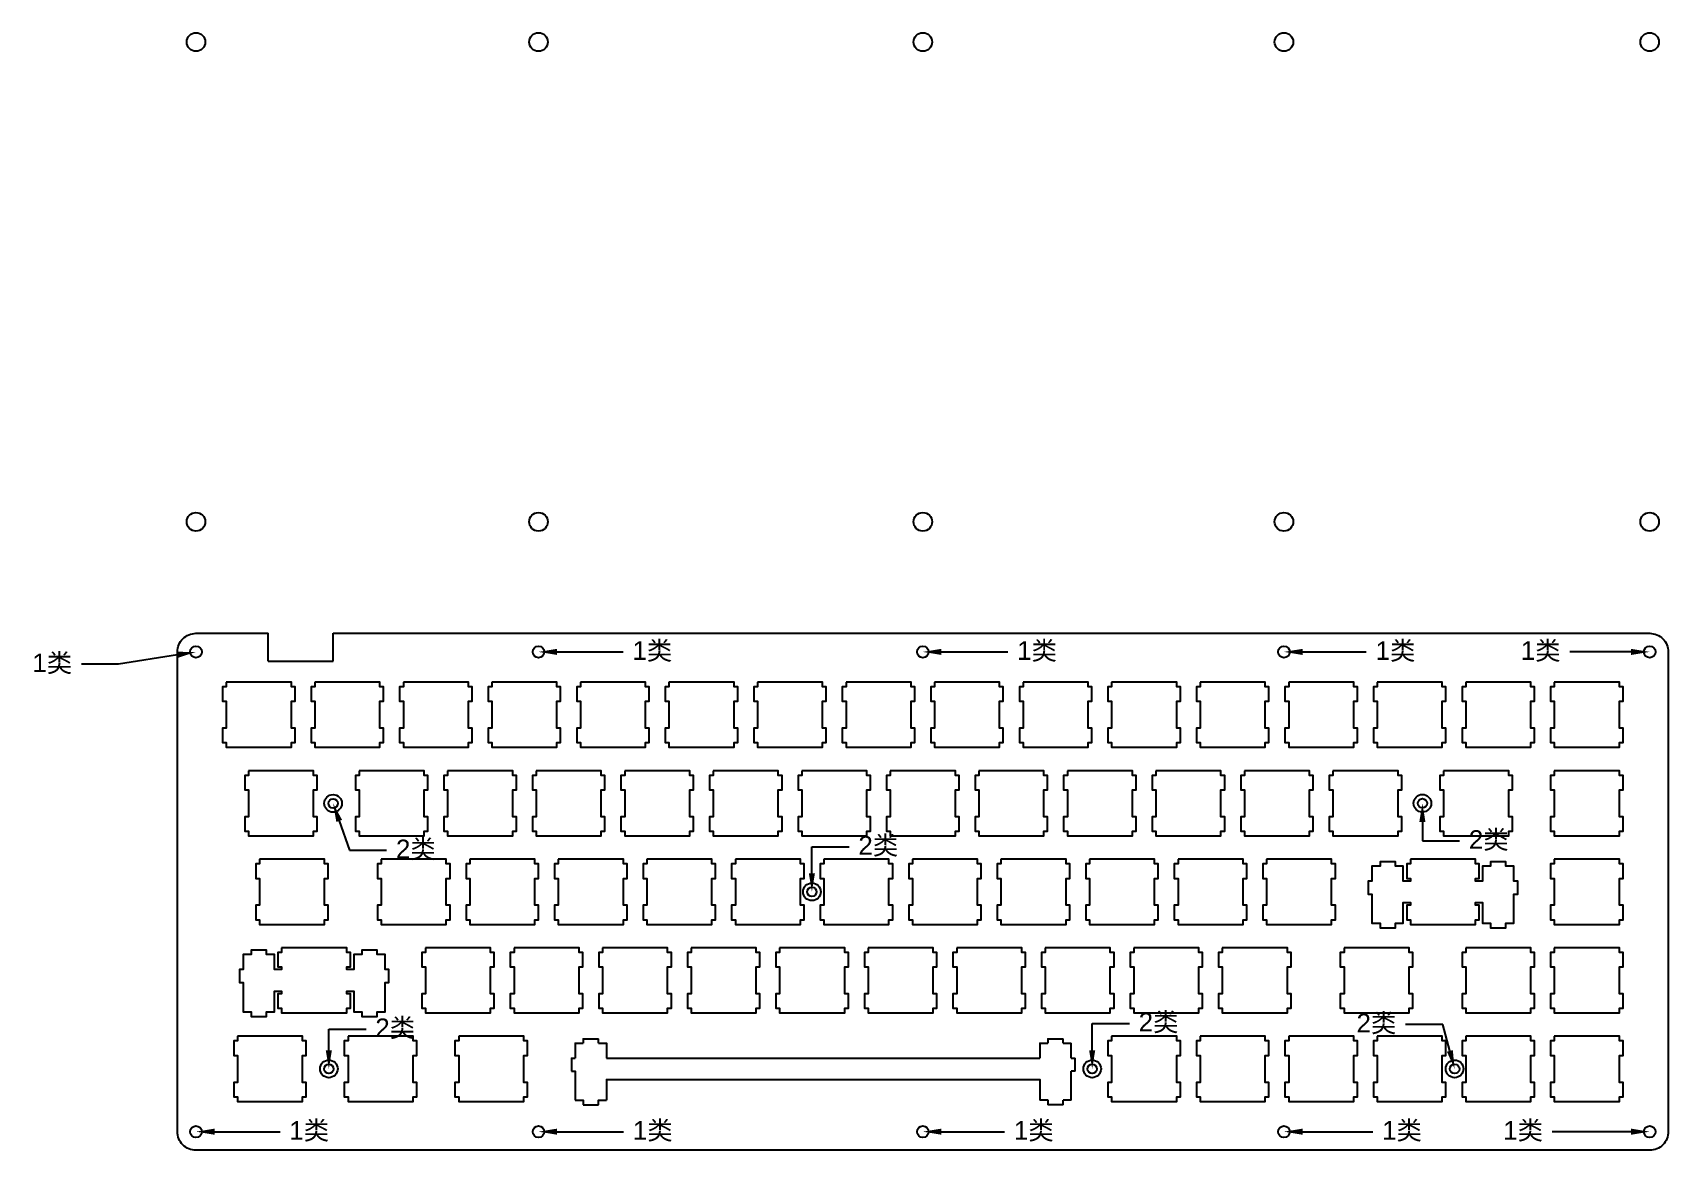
# Model space of a CAD drawing. Header units: millimetres. Extents: x -31 to 570, y -505 to -2.
# Drawn here: x -31.1 to 320.8, y -242.5 to -2 of the extents above; entities that cross this region are included whole.
import ezdxf
from ezdxf import colors
from ezdxf.entities.mleader import LeaderData, LeaderLine
from ezdxf.math import Vec2, Vec3

# ---------------------------------------------------------------- set-up
doc = ezdxf.new("R2010")
doc.units = ezdxf.units.MM
doc.styles.get("Standard").update_dxf_attribs({"font": 'arial.ttf'})

msp = doc.modelspace()

# ---------------------------------------------------------------- linework, layer by layer
at = {"color": 7, "true_color": 0xffffff}
for p, q in [((19.54, -137.25), (19.54, -131.25)), ((33.54, -137.25), (33.54, -131.25)), ((19.54, -137.25), (33.54, -137.25))]:
    msp.add_line(p, q, dxfattribs=at)
msp.add_lwpolyline([(33.54, -131.25), (316.8, -131.25, -0.414214), (320.8, -135.25), (320.8, -238.5, -0.414214), (316.8, -242.5), (4, -242.5, -0.414214), (0, -238.5), (0, -135.25, -0.414214), (4, -131.25), (19.54, -131.25)], format="xyb")
for points in [[(10.52, -141.78), (10.52, -142.78), (9.72, -142.78), (9.72, -145.88), (10.52, -145.88), (10.52, -151.68), (9.72, -151.68), (9.72, -154.78), (10.52, -154.78), (10.52, -155.78), (24.52, -155.78), (24.52, -154.78), (25.32, -154.78), (25.32, -151.68), (24.52, -151.68), (24.52, -145.88), (25.32, -145.88), (25.32, -142.78), (24.52, -142.78), (24.52, -141.78), (10.52, -141.78)], [(29.57, -141.78), (29.57, -142.78), (28.77, -142.78), (28.77, -145.88), (29.57, -145.88), (29.57, -151.68), (28.77, -151.68), (28.77, -154.78), (29.57, -154.78), (29.57, -155.78), (43.57, -155.78), (43.57, -154.78), (44.37, -154.78), (44.37, -151.68), (43.57, -151.68), (43.57, -145.88), (44.37, -145.88), (44.37, -142.78), (43.57, -142.78), (43.57, -141.78), (29.57, -141.78)], [(48.62, -141.78), (48.62, -142.78), (47.82, -142.78), (47.82, -145.88), (48.62, -145.88), (48.62, -151.68), (47.82, -151.68), (47.82, -154.78), (48.62, -154.78), (48.62, -155.78), (62.62, -155.78), (62.62, -154.78), (63.42, -154.78), (63.42, -151.68), (62.62, -151.68), (62.62, -145.88), (63.42, -145.88), (63.42, -142.78), (62.62, -142.78), (62.62, -141.78), (48.62, -141.78)], [(67.67, -141.78), (67.67, -142.78), (66.87, -142.78), (66.87, -145.88), (67.67, -145.88), (67.67, -151.68), (66.87, -151.68), (66.87, -154.78), (67.67, -154.78), (67.67, -155.78), (81.67, -155.78), (81.67, -154.78), (82.47, -154.78), (82.47, -151.68), (81.67, -151.68), (81.67, -145.88), (82.47, -145.88), (82.47, -142.78), (81.67, -142.78), (81.67, -141.78), (67.67, -141.78)], [(86.72, -141.78), (86.72, -142.78), (85.92, -142.78), (85.92, -145.88), (86.72, -145.88), (86.72, -151.68), (85.92, -151.68), (85.92, -154.78), (86.72, -154.78), (86.72, -155.78), (100.72, -155.78), (100.72, -154.78), (101.52, -154.78), (101.52, -151.68), (100.72, -151.68), (100.72, -145.88), (101.52, -145.88), (101.52, -142.78), (100.72, -142.78), (100.72, -141.78), (86.72, -141.78)], [(105.77, -141.78), (105.77, -142.78), (104.97, -142.78), (104.97, -145.88), (105.77, -145.88), (105.77, -151.68), (104.97, -151.68), (104.97, -154.78), (105.77, -154.78), (105.77, -155.78), (119.77, -155.78), (119.77, -154.78), (120.57, -154.78), (120.57, -151.68), (119.77, -151.68), (119.77, -145.88), (120.57, -145.88), (120.57, -142.78), (119.77, -142.78), (119.77, -141.78), (105.77, -141.78)], [(124.82, -141.78), (124.82, -142.78), (124.02, -142.78), (124.02, -145.88), (124.82, -145.88), (124.82, -151.68), (124.02, -151.68), (124.02, -154.78), (124.82, -154.78), (124.82, -155.78), (138.82, -155.78), (138.82, -154.78), (139.62, -154.78), (139.62, -151.68), (138.82, -151.68), (138.82, -145.88), (139.62, -145.88), (139.62, -142.78), (138.82, -142.78), (138.82, -141.78), (124.82, -141.78)], [(143.87, -141.78), (143.87, -142.78), (143.07, -142.78), (143.07, -145.88), (143.87, -145.88), (143.87, -151.68), (143.07, -151.68), (143.07, -154.78), (143.87, -154.78), (143.87, -155.78), (157.87, -155.78), (157.87, -154.78), (158.67, -154.78), (158.67, -151.68), (157.87, -151.68), (157.87, -145.88), (158.67, -145.88), (158.67, -142.78), (157.87, -142.78), (157.87, -141.78), (143.87, -141.78)], [(162.92, -141.78), (162.92, -142.78), (162.12, -142.78), (162.12, -145.88), (162.92, -145.88), (162.92, -151.68), (162.12, -151.68), (162.12, -154.78), (162.92, -154.78), (162.92, -155.78), (176.92, -155.78), (176.92, -154.78), (177.72, -154.78), (177.72, -151.68), (176.92, -151.68), (176.92, -145.88), (177.72, -145.88), (177.72, -142.78), (176.92, -142.78), (176.92, -141.78), (162.92, -141.78)], [(181.97, -141.78), (181.97, -142.78), (181.17, -142.78), (181.17, -145.88), (181.97, -145.88), (181.97, -151.68), (181.17, -151.68), (181.17, -154.78), (181.97, -154.78), (181.97, -155.78), (195.97, -155.78), (195.97, -154.78), (196.77, -154.78), (196.77, -151.68), (195.97, -151.68), (195.97, -145.88), (196.77, -145.88), (196.77, -142.78), (195.97, -142.78), (195.97, -141.78), (181.97, -141.78)], [(201.02, -141.78), (201.02, -142.78), (200.22, -142.78), (200.22, -145.88), (201.02, -145.88), (201.02, -151.68), (200.22, -151.68), (200.22, -154.78), (201.02, -154.78), (201.02, -155.78), (215.02, -155.78), (215.02, -154.78), (215.82, -154.78), (215.82, -151.68), (215.02, -151.68), (215.02, -145.88), (215.82, -145.88), (215.82, -142.78), (215.02, -142.78), (215.02, -141.78), (201.02, -141.78)], [(220.07, -141.78), (220.07, -142.78), (219.27, -142.78), (219.27, -145.88), (220.07, -145.88), (220.07, -151.68), (219.27, -151.68), (219.27, -154.78), (220.07, -154.78), (220.07, -155.78), (234.07, -155.78), (234.07, -154.78), (234.87, -154.78), (234.87, -151.68), (234.07, -151.68), (234.07, -145.88), (234.87, -145.88), (234.87, -142.78), (234.07, -142.78), (234.07, -141.78), (220.07, -141.78)], [(239.12, -141.78), (239.12, -142.78), (238.32, -142.78), (238.32, -145.88), (239.12, -145.88), (239.12, -151.68), (238.32, -151.68), (238.32, -154.78), (239.12, -154.78), (239.12, -155.78), (253.12, -155.78), (253.12, -154.78), (253.92, -154.78), (253.92, -151.68), (253.12, -151.68), (253.12, -145.88), (253.92, -145.88), (253.92, -142.78), (253.12, -142.78), (253.12, -141.78), (239.12, -141.78)], [(258.17, -141.78), (258.17, -142.78), (257.37, -142.78), (257.37, -145.88), (258.17, -145.88), (258.17, -151.68), (257.37, -151.68), (257.37, -154.78), (258.17, -154.78), (258.17, -155.78), (272.17, -155.78), (272.17, -154.78), (272.97, -154.78), (272.97, -151.68), (272.17, -151.68), (272.17, -145.88), (272.97, -145.88), (272.97, -142.78), (272.17, -142.78), (272.17, -141.78), (258.17, -141.78)], [(277.22, -141.78), (277.22, -142.78), (276.42, -142.78), (276.42, -145.88), (277.22, -145.88), (277.22, -151.68), (276.42, -151.68), (276.42, -154.78), (277.22, -154.78), (277.22, -155.78), (291.22, -155.78), (291.22, -154.78), (292.02, -154.78), (292.02, -151.68), (291.22, -151.68), (291.22, -145.88), (292.02, -145.88), (292.02, -142.78), (291.22, -142.78), (291.22, -141.78), (277.22, -141.78)], [(296.27, -141.78), (296.27, -142.78), (295.47, -142.78), (295.47, -145.88), (296.27, -145.88), (296.27, -151.68), (295.47, -151.68), (295.47, -154.78), (296.27, -154.78), (296.27, -155.78), (310.27, -155.78), (310.27, -154.78), (311.07, -154.78), (311.07, -151.68), (310.27, -151.68), (310.27, -145.88), (311.07, -145.88), (311.07, -142.78), (310.27, -142.78), (310.27, -141.78), (296.27, -141.78)], [(15.29, -160.83), (15.29, -161.83), (14.49, -161.83), (14.49, -164.93), (15.29, -164.93), (15.29, -170.73), (14.49, -170.73), (14.49, -173.83), (15.29, -173.83), (15.29, -174.83), (29.29, -174.83), (29.29, -173.83), (30.09, -173.83), (30.09, -170.73), (29.29, -170.73), (29.29, -164.93), (30.09, -164.93), (30.09, -161.83), (29.29, -161.83), (29.29, -160.83), (15.29, -160.83)], [(39.1, -160.83), (39.1, -161.83), (38.3, -161.83), (38.3, -164.93), (39.1, -164.93), (39.1, -170.73), (38.3, -170.73), (38.3, -173.83), (39.1, -173.83), (39.1, -174.83), (53.1, -174.83), (53.1, -173.83), (53.9, -173.83), (53.9, -170.73), (53.1, -170.73), (53.1, -164.93), (53.9, -164.93), (53.9, -161.83), (53.1, -161.83), (53.1, -160.83), (39.1, -160.83)], [(58.15, -160.83), (58.15, -161.83), (57.35, -161.83), (57.35, -164.93), (58.15, -164.93), (58.15, -170.73), (57.35, -170.73), (57.35, -173.83), (58.15, -173.83), (58.15, -174.83), (72.15, -174.83), (72.15, -173.83), (72.95, -173.83), (72.95, -170.73), (72.15, -170.73), (72.15, -164.93), (72.95, -164.93), (72.95, -161.83), (72.15, -161.83), (72.15, -160.83), (58.15, -160.83)], [(77.2, -160.83), (77.2, -161.83), (76.4, -161.83), (76.4, -164.93), (77.2, -164.93), (77.2, -170.73), (76.4, -170.73), (76.4, -173.83), (77.2, -173.83), (77.2, -174.83), (91.2, -174.83), (91.2, -173.83), (92, -173.83), (92, -170.73), (91.2, -170.73), (91.2, -164.93), (92, -164.93), (92, -161.83), (91.2, -161.83), (91.2, -160.83), (77.2, -160.83)], [(96.25, -160.83), (96.25, -161.83), (95.45, -161.83), (95.45, -164.93), (96.25, -164.93), (96.25, -170.73), (95.45, -170.73), (95.45, -173.83), (96.25, -173.83), (96.25, -174.83), (110.25, -174.83), (110.25, -173.83), (111.05, -173.83), (111.05, -170.73), (110.25, -170.73), (110.25, -164.93), (111.05, -164.93), (111.05, -161.83), (110.25, -161.83), (110.25, -160.83), (96.25, -160.83)], [(115.3, -160.83), (115.3, -161.83), (114.5, -161.83), (114.5, -164.93), (115.3, -164.93), (115.3, -170.73), (114.5, -170.73), (114.5, -173.83), (115.3, -173.83), (115.3, -174.83), (129.3, -174.83), (129.3, -173.83), (130.1, -173.83), (130.1, -170.73), (129.3, -170.73), (129.3, -164.93), (130.1, -164.93), (130.1, -161.83), (129.3, -161.83), (129.3, -160.83), (115.3, -160.83)], [(134.35, -160.83), (134.35, -161.83), (133.55, -161.83), (133.55, -164.93), (134.35, -164.93), (134.35, -170.73), (133.55, -170.73), (133.55, -173.83), (134.35, -173.83), (134.35, -174.83), (148.35, -174.83), (148.35, -173.83), (149.15, -173.83), (149.15, -170.73), (148.35, -170.73), (148.35, -164.93), (149.15, -164.93), (149.15, -161.83), (148.35, -161.83), (148.35, -160.83), (134.35, -160.83)], [(153.4, -160.83), (153.4, -161.83), (152.6, -161.83), (152.6, -164.93), (153.4, -164.93), (153.4, -170.73), (152.6, -170.73), (152.6, -173.83), (153.4, -173.83), (153.4, -174.83), (167.4, -174.83), (167.4, -173.83), (168.2, -173.83), (168.2, -170.73), (167.4, -170.73), (167.4, -164.93), (168.2, -164.93), (168.2, -161.83), (167.4, -161.83), (167.4, -160.83), (153.4, -160.83)], [(172.45, -160.83), (172.45, -161.83), (171.65, -161.83), (171.65, -164.93), (172.45, -164.93), (172.45, -170.73), (171.65, -170.73), (171.65, -173.83), (172.45, -173.83), (172.45, -174.83), (186.45, -174.83), (186.45, -173.83), (187.25, -173.83), (187.25, -170.73), (186.45, -170.73), (186.45, -164.93), (187.25, -164.93), (187.25, -161.83), (186.45, -161.83), (186.45, -160.83), (172.45, -160.83)], [(191.5, -160.83), (191.5, -161.83), (190.7, -161.83), (190.7, -164.93), (191.5, -164.93), (191.5, -170.73), (190.7, -170.73), (190.7, -173.83), (191.5, -173.83), (191.5, -174.83), (205.5, -174.83), (205.5, -173.83), (206.3, -173.83), (206.3, -170.73), (205.5, -170.73), (205.5, -164.93), (206.3, -164.93), (206.3, -161.83), (205.5, -161.83), (205.5, -160.83), (191.5, -160.83)], [(210.55, -160.83), (210.55, -161.83), (209.75, -161.83), (209.75, -164.93), (210.55, -164.93), (210.55, -170.73), (209.75, -170.73), (209.75, -173.83), (210.55, -173.83), (210.55, -174.83), (224.55, -174.83), (224.55, -173.83), (225.35, -173.83), (225.35, -170.73), (224.55, -170.73), (224.55, -164.93), (225.35, -164.93), (225.35, -161.83), (224.55, -161.83), (224.55, -160.83), (210.55, -160.83)], [(229.6, -160.83), (229.6, -161.83), (228.8, -161.83), (228.8, -164.93), (229.6, -164.93), (229.6, -170.73), (228.8, -170.73), (228.8, -173.83), (229.6, -173.83), (229.6, -174.83), (243.6, -174.83), (243.6, -173.83), (244.4, -173.83), (244.4, -170.73), (243.6, -170.73), (243.6, -164.93), (244.4, -164.93), (244.4, -161.83), (243.6, -161.83), (243.6, -160.83), (229.6, -160.83)], [(248.65, -160.83), (248.65, -161.83), (247.85, -161.83), (247.85, -164.93), (248.65, -164.93), (248.65, -170.73), (247.85, -170.73), (247.85, -173.83), (248.65, -173.83), (248.65, -174.83), (262.65, -174.83), (262.65, -173.83), (263.45, -173.83), (263.45, -170.73), (262.65, -170.73), (262.65, -164.93), (263.45, -164.93), (263.45, -161.83), (262.65, -161.83), (262.65, -160.83), (248.65, -160.83)], [(272.46, -160.83), (272.46, -161.83), (271.66, -161.83), (271.66, -164.93), (272.46, -164.93), (272.46, -170.73), (271.66, -170.73), (271.66, -173.83), (272.46, -173.83), (272.46, -174.83), (286.46, -174.83), (286.46, -173.83), (287.26, -173.83), (287.26, -170.73), (286.46, -170.73), (286.46, -164.93), (287.26, -164.93), (287.26, -161.83), (286.46, -161.83), (286.46, -160.83), (272.46, -160.83)], [(296.27, -160.83), (296.27, -161.83), (295.47, -161.83), (295.47, -164.93), (296.27, -164.93), (296.27, -170.73), (295.47, -170.73), (295.47, -173.83), (296.27, -173.83), (296.27, -174.83), (310.27, -174.83), (310.27, -173.83), (311.07, -173.83), (311.07, -170.73), (310.27, -170.73), (310.27, -164.93), (311.07, -164.93), (311.07, -161.83), (310.27, -161.83), (310.27, -160.83), (296.27, -160.83)], [(17.67, -179.88), (17.67, -180.88), (16.87, -180.88), (16.87, -183.98), (17.67, -183.98), (17.67, -189.78), (16.87, -189.78), (16.87, -192.88), (17.67, -192.88), (17.67, -193.88), (31.67, -193.88), (31.67, -192.88), (32.47, -192.88), (32.47, -189.78), (31.67, -189.78), (31.67, -183.98), (32.47, -183.98), (32.47, -180.88), (31.67, -180.88), (31.67, -179.88), (17.67, -179.88)], [(43.86, -179.88), (43.86, -180.88), (43.06, -180.88), (43.06, -183.98), (43.86, -183.98), (43.86, -189.78), (43.06, -189.78), (43.06, -192.88), (43.86, -192.88), (43.86, -193.88), (57.86, -193.88), (57.86, -192.88), (58.66, -192.88), (58.66, -189.78), (57.86, -189.78), (57.86, -183.98), (58.66, -183.98), (58.66, -180.88), (57.86, -180.88), (57.86, -179.88), (43.86, -179.88)], [(62.91, -179.88), (62.91, -180.88), (62.11, -180.88), (62.11, -183.98), (62.91, -183.98), (62.91, -189.78), (62.11, -189.78), (62.11, -192.88), (62.91, -192.88), (62.91, -193.88), (76.91, -193.88), (76.91, -192.88), (77.71, -192.88), (77.71, -189.78), (76.91, -189.78), (76.91, -183.98), (77.71, -183.98), (77.71, -180.88), (76.91, -180.88), (76.91, -179.88), (62.91, -179.88)], [(81.96, -179.88), (81.96, -180.88), (81.16, -180.88), (81.16, -183.98), (81.96, -183.98), (81.96, -189.78), (81.16, -189.78), (81.16, -192.88), (81.96, -192.88), (81.96, -193.88), (95.96, -193.88), (95.96, -192.88), (96.76, -192.88), (96.76, -189.78), (95.96, -189.78), (95.96, -183.98), (96.76, -183.98), (96.76, -180.88), (95.96, -180.88), (95.96, -179.88), (81.96, -179.88)], [(101.01, -179.88), (101.01, -180.88), (100.21, -180.88), (100.21, -183.98), (101.01, -183.98), (101.01, -189.78), (100.21, -189.78), (100.21, -192.88), (101.01, -192.88), (101.01, -193.88), (115.01, -193.88), (115.01, -192.88), (115.81, -192.88), (115.81, -189.78), (115.01, -189.78), (115.01, -183.98), (115.81, -183.98), (115.81, -180.88), (115.01, -180.88), (115.01, -179.88), (101.01, -179.88)], [(120.06, -179.88), (120.06, -180.88), (119.26, -180.88), (119.26, -183.98), (120.06, -183.98), (120.06, -189.78), (119.26, -189.78), (119.26, -192.88), (120.06, -192.88), (120.06, -193.88), (134.06, -193.88), (134.06, -192.88), (134.86, -192.88), (134.86, -189.78), (134.06, -189.78), (134.06, -183.98), (134.86, -183.98), (134.86, -180.88), (134.06, -180.88), (134.06, -179.88), (120.06, -179.88)], [(139.11, -179.88), (139.11, -180.88), (138.31, -180.88), (138.31, -183.98), (139.11, -183.98), (139.11, -189.78), (138.31, -189.78), (138.31, -192.88), (139.11, -192.88), (139.11, -193.88), (153.11, -193.88), (153.11, -192.88), (153.91, -192.88), (153.91, -189.78), (153.11, -189.78), (153.11, -183.98), (153.91, -183.98), (153.91, -180.88), (153.11, -180.88), (153.11, -179.88), (139.11, -179.88)], [(158.16, -179.88), (158.16, -180.88), (157.36, -180.88), (157.36, -183.98), (158.16, -183.98), (158.16, -189.78), (157.36, -189.78), (157.36, -192.88), (158.16, -192.88), (158.16, -193.88), (172.16, -193.88), (172.16, -192.88), (172.96, -192.88), (172.96, -189.78), (172.16, -189.78), (172.16, -183.98), (172.96, -183.98), (172.96, -180.88), (172.16, -180.88), (172.16, -179.88), (158.16, -179.88)], [(177.21, -179.88), (177.21, -180.88), (176.41, -180.88), (176.41, -183.98), (177.21, -183.98), (177.21, -189.78), (176.41, -189.78), (176.41, -192.88), (177.21, -192.88), (177.21, -193.88), (191.21, -193.88), (191.21, -192.88), (192.01, -192.88), (192.01, -189.78), (191.21, -189.78), (191.21, -183.98), (192.01, -183.98), (192.01, -180.88), (191.21, -180.88), (191.21, -179.88), (177.21, -179.88)], [(196.26, -179.88), (196.26, -180.88), (195.46, -180.88), (195.46, -183.98), (196.26, -183.98), (196.26, -189.78), (195.46, -189.78), (195.46, -192.88), (196.26, -192.88), (196.26, -193.88), (210.26, -193.88), (210.26, -192.88), (211.06, -192.88), (211.06, -189.78), (210.26, -189.78), (210.26, -183.98), (211.06, -183.98), (211.06, -180.88), (210.26, -180.88), (210.26, -179.88), (196.26, -179.88)], [(215.31, -179.88), (215.31, -180.88), (214.51, -180.88), (214.51, -183.98), (215.31, -183.98), (215.31, -189.78), (214.51, -189.78), (214.51, -192.88), (215.31, -192.88), (215.31, -193.88), (229.31, -193.88), (229.31, -192.88), (230.11, -192.88), (230.11, -189.78), (229.31, -189.78), (229.31, -183.98), (230.11, -183.98), (230.11, -180.88), (229.31, -180.88), (229.31, -179.88), (215.31, -179.88)], [(234.36, -179.88), (234.36, -180.88), (233.56, -180.88), (233.56, -183.98), (234.36, -183.98), (234.36, -189.78), (233.56, -189.78), (233.56, -192.88), (234.36, -192.88), (234.36, -193.88), (248.36, -193.88), (248.36, -192.88), (249.16, -192.88), (249.16, -189.78), (248.36, -189.78), (248.36, -183.98), (249.16, -183.98), (249.16, -180.88), (248.36, -180.88), (248.36, -179.88), (234.36, -179.88)], [(265.32, -179.88), (265.32, -180.88), (264.52, -180.88), (264.52, -183.98), (265.32, -183.98), (265.32, -184.58), (263.79, -184.58), (263.79, -181.35), (262.07, -181.35), (262.07, -180.43), (258.77, -180.43), (258.77, -181.35), (257.04, -181.35), (257.04, -184.58), (256.22, -184.58), (256.22, -187.38), (257.04, -187.38), (257.04, -193.65), (258.77, -193.65), (258.77, -194.63), (262.07, -194.63), (262.07, -193.65), (263.79, -193.65), (263.79, -189.18), (265.32, -189.18), (265.32, -189.78), (264.52, -189.78), (264.52, -192.88), (265.32, -192.88), (265.32, -193.88), (279.32, -193.88), (279.32, -192.88), (280.12, -192.88), (280.12, -189.78), (279.32, -189.78), (279.32, -189.18), (280.84, -189.18), (280.84, -193.65), (282.57, -193.65), (282.57, -194.63), (285.87, -194.63), (285.87, -193.65), (287.59, -193.65), (287.59, -187.38), (288.42, -187.38), (288.42, -184.58), (287.59, -184.58), (287.59, -181.35), (285.87, -181.35), (285.87, -180.43), (282.57, -180.43), (282.57, -181.35), (280.84, -181.35), (280.84, -184.58), (279.32, -184.58), (279.32, -183.98), (280.12, -183.98), (280.12, -180.88), (279.32, -180.88), (279.32, -179.88), (265.32, -179.88)], [(296.27, -179.88), (296.27, -180.88), (295.47, -180.88), (295.47, -183.98), (296.27, -183.98), (296.27, -189.78), (295.47, -189.78), (295.47, -192.88), (296.27, -192.88), (296.27, -193.88), (310.27, -193.88), (310.27, -192.88), (311.07, -192.88), (311.07, -189.78), (310.27, -189.78), (310.27, -183.98), (311.07, -183.98), (311.07, -180.88), (310.27, -180.88), (310.27, -179.88), (296.27, -179.88)], [(22.43, -198.93), (22.43, -199.93), (21.63, -199.93), (21.63, -203.02), (22.43, -203.02), (22.43, -203.63), (20.91, -203.63), (20.91, -200.4), (19.18, -200.4), (19.18, -199.47), (15.88, -199.47), (15.88, -200.4), (14.16, -200.4), (14.16, -203.63), (13.33, -203.63), (13.33, -206.43), (14.16, -206.43), (14.16, -212.7), (15.88, -212.7), (15.88, -213.68), (19.18, -213.68), (19.18, -212.7), (20.91, -212.7), (20.91, -208.23), (22.43, -208.23), (22.43, -208.83), (21.63, -208.83), (21.63, -211.93), (22.43, -211.93), (22.43, -212.93), (36.43, -212.93), (36.43, -211.93), (37.23, -211.93), (37.23, -208.83), (36.43, -208.83), (36.43, -208.23), (37.96, -208.23), (37.96, -212.7), (39.68, -212.7), (39.68, -213.68), (42.98, -213.68), (42.98, -212.7), (44.71, -212.7), (44.71, -206.43), (45.53, -206.43), (45.53, -203.63), (44.71, -203.63), (44.71, -200.4), (42.98, -200.4), (42.98, -199.47), (39.68, -199.47), (39.68, -200.4), (37.96, -200.4), (37.96, -203.63), (36.43, -203.63), (36.43, -203.02), (37.23, -203.02), (37.23, -199.93), (36.43, -199.93), (36.43, -198.93), (22.43, -198.93)], [(53.39, -198.93), (53.39, -199.93), (52.59, -199.93), (52.59, -203.02), (53.39, -203.02), (53.39, -208.83), (52.59, -208.83), (52.59, -211.93), (53.39, -211.93), (53.39, -212.93), (67.39, -212.93), (67.39, -211.93), (68.19, -211.93), (68.19, -208.83), (67.39, -208.83), (67.39, -203.02), (68.19, -203.02), (68.19, -199.93), (67.39, -199.93), (67.39, -198.93), (53.39, -198.93)], [(72.44, -198.93), (72.44, -199.93), (71.64, -199.93), (71.64, -203.02), (72.44, -203.02), (72.44, -208.83), (71.64, -208.83), (71.64, -211.93), (72.44, -211.93), (72.44, -212.93), (86.44, -212.93), (86.44, -211.93), (87.24, -211.93), (87.24, -208.83), (86.44, -208.83), (86.44, -203.02), (87.24, -203.02), (87.24, -199.93), (86.44, -199.93), (86.44, -198.93), (72.44, -198.93)], [(91.49, -198.93), (91.49, -199.93), (90.69, -199.93), (90.69, -203.02), (91.49, -203.02), (91.49, -208.83), (90.69, -208.83), (90.69, -211.93), (91.49, -211.93), (91.49, -212.93), (105.49, -212.93), (105.49, -211.93), (106.29, -211.93), (106.29, -208.83), (105.49, -208.83), (105.49, -203.02), (106.29, -203.02), (106.29, -199.93), (105.49, -199.93), (105.49, -198.93), (91.49, -198.93)], [(110.54, -198.93), (110.54, -199.93), (109.74, -199.93), (109.74, -203.02), (110.54, -203.02), (110.54, -208.83), (109.74, -208.83), (109.74, -211.93), (110.54, -211.93), (110.54, -212.93), (124.54, -212.93), (124.54, -211.93), (125.34, -211.93), (125.34, -208.83), (124.54, -208.83), (124.54, -203.02), (125.34, -203.02), (125.34, -199.93), (124.54, -199.93), (124.54, -198.93), (110.54, -198.93)], [(129.59, -198.93), (129.59, -199.93), (128.79, -199.93), (128.79, -203.02), (129.59, -203.02), (129.59, -208.83), (128.79, -208.83), (128.79, -211.93), (129.59, -211.93), (129.59, -212.93), (143.59, -212.93), (143.59, -211.93), (144.39, -211.93), (144.39, -208.83), (143.59, -208.83), (143.59, -203.02), (144.39, -203.02), (144.39, -199.93), (143.59, -199.93), (143.59, -198.93), (129.59, -198.93)], [(148.64, -198.93), (148.64, -199.93), (147.84, -199.93), (147.84, -203.02), (148.64, -203.02), (148.64, -208.83), (147.84, -208.83), (147.84, -211.93), (148.64, -211.93), (148.64, -212.93), (162.64, -212.93), (162.64, -211.93), (163.44, -211.93), (163.44, -208.83), (162.64, -208.83), (162.64, -203.02), (163.44, -203.02), (163.44, -199.93), (162.64, -199.93), (162.64, -198.93), (148.64, -198.93)], [(167.69, -198.93), (167.69, -199.93), (166.89, -199.93), (166.89, -203.02), (167.69, -203.02), (167.69, -208.83), (166.89, -208.83), (166.89, -211.93), (167.69, -211.93), (167.69, -212.93), (181.69, -212.93), (181.69, -211.93), (182.49, -211.93), (182.49, -208.83), (181.69, -208.83), (181.69, -203.02), (182.49, -203.02), (182.49, -199.93), (181.69, -199.93), (181.69, -198.93), (167.69, -198.93)], [(186.74, -198.93), (186.74, -199.93), (185.94, -199.93), (185.94, -203.02), (186.74, -203.02), (186.74, -208.83), (185.94, -208.83), (185.94, -211.93), (186.74, -211.93), (186.74, -212.93), (200.74, -212.93), (200.74, -211.93), (201.54, -211.93), (201.54, -208.83), (200.74, -208.83), (200.74, -203.02), (201.54, -203.02), (201.54, -199.93), (200.74, -199.93), (200.74, -198.93), (186.74, -198.93)], [(205.79, -198.93), (205.79, -199.93), (204.99, -199.93), (204.99, -203.02), (205.79, -203.02), (205.79, -208.83), (204.99, -208.83), (204.99, -211.93), (205.79, -211.93), (205.79, -212.93), (219.79, -212.93), (219.79, -211.93), (220.59, -211.93), (220.59, -208.83), (219.79, -208.83), (219.79, -203.02), (220.59, -203.02), (220.59, -199.93), (219.79, -199.93), (219.79, -198.93), (205.79, -198.93)], [(224.84, -198.93), (224.84, -199.93), (224.04, -199.93), (224.04, -203.02), (224.84, -203.02), (224.84, -208.83), (224.04, -208.83), (224.04, -211.93), (224.84, -211.93), (224.84, -212.93), (238.84, -212.93), (238.84, -211.93), (239.64, -211.93), (239.64, -208.83), (238.84, -208.83), (238.84, -203.02), (239.64, -203.02), (239.64, -199.93), (238.84, -199.93), (238.84, -198.93), (224.84, -198.93)], [(251.03, -198.93), (251.03, -199.93), (250.23, -199.93), (250.23, -203.02), (251.03, -203.02), (251.03, -208.83), (250.23, -208.83), (250.23, -211.93), (251.03, -211.93), (251.03, -212.93), (265.03, -212.93), (265.03, -211.93), (265.83, -211.93), (265.83, -208.83), (265.03, -208.83), (265.03, -203.02), (265.83, -203.02), (265.83, -199.93), (265.03, -199.93), (265.03, -198.93), (251.03, -198.93)], [(277.22, -198.93), (277.22, -199.93), (276.42, -199.93), (276.42, -203.02), (277.22, -203.02), (277.22, -208.83), (276.42, -208.83), (276.42, -211.93), (277.22, -211.93), (277.22, -212.93), (291.22, -212.93), (291.22, -211.93), (292.02, -211.93), (292.02, -208.83), (291.22, -208.83), (291.22, -203.02), (292.02, -203.02), (292.02, -199.93), (291.22, -199.93), (291.22, -198.93), (277.22, -198.93)], [(296.27, -198.93), (296.27, -199.93), (295.47, -199.93), (295.47, -203.02), (296.27, -203.02), (296.27, -208.83), (295.47, -208.83), (295.47, -211.93), (296.27, -211.93), (296.27, -212.93), (310.27, -212.93), (310.27, -211.93), (311.07, -211.93), (311.07, -208.83), (310.27, -208.83), (310.27, -203.02), (311.07, -203.02), (311.07, -199.93), (310.27, -199.93), (310.27, -198.93), (296.27, -198.93)], [(12.91, -217.98), (12.91, -218.98), (12.11, -218.98), (12.11, -222.07), (12.91, -222.07), (12.91, -227.88), (12.11, -227.88), (12.11, -230.98), (12.91, -230.98), (12.91, -231.98), (26.91, -231.98), (26.91, -230.98), (27.71, -230.98), (27.71, -227.88), (26.91, -227.88), (26.91, -222.07), (27.71, -222.07), (27.71, -218.98), (26.91, -218.98), (26.91, -217.98), (12.91, -217.98)], [(36.72, -217.98), (36.72, -218.98), (35.92, -218.98), (35.92, -222.07), (36.72, -222.07), (36.72, -227.88), (35.92, -227.88), (35.92, -230.98), (36.72, -230.98), (36.72, -231.98), (50.72, -231.98), (50.72, -230.98), (51.52, -230.98), (51.52, -227.88), (50.72, -227.88), (50.72, -222.07), (51.52, -222.07), (51.52, -218.98), (50.72, -218.98), (50.72, -217.98), (36.72, -217.98)], [(60.53, -217.98), (60.53, -218.98), (59.73, -218.98), (59.73, -222.07), (60.53, -222.07), (60.53, -227.88), (59.73, -227.88), (59.73, -230.98), (60.53, -230.98), (60.53, -231.98), (74.53, -231.98), (74.53, -230.98), (75.33, -230.98), (75.33, -227.88), (74.53, -227.88), (74.53, -222.07), (75.33, -222.07), (75.33, -218.98), (74.53, -218.98), (74.53, -217.98), (60.53, -217.98)], [(201.02, -217.98), (201.02, -218.98), (200.22, -218.98), (200.22, -222.07), (201.02, -222.07), (201.02, -227.88), (200.22, -227.88), (200.22, -230.98), (201.02, -230.98), (201.02, -231.98), (215.02, -231.98), (215.02, -230.98), (215.82, -230.98), (215.82, -227.88), (215.02, -227.88), (215.02, -222.07), (215.82, -222.07), (215.82, -218.98), (215.02, -218.98), (215.02, -217.98), (201.02, -217.98)], [(220.07, -217.98), (220.07, -218.98), (219.27, -218.98), (219.27, -222.07), (220.07, -222.07), (220.07, -227.88), (219.27, -227.88), (219.27, -230.98), (220.07, -230.98), (220.07, -231.98), (234.07, -231.98), (234.07, -230.98), (234.87, -230.98), (234.87, -227.88), (234.07, -227.88), (234.07, -222.07), (234.87, -222.07), (234.87, -218.98), (234.07, -218.98), (234.07, -217.98), (220.07, -217.98)], [(239.12, -217.98), (239.12, -218.98), (238.32, -218.98), (238.32, -222.07), (239.12, -222.07), (239.12, -227.88), (238.32, -227.88), (238.32, -230.98), (239.12, -230.98), (239.12, -231.98), (253.12, -231.98), (253.12, -230.98), (253.92, -230.98), (253.92, -227.88), (253.12, -227.88), (253.12, -222.07), (253.92, -222.07), (253.92, -218.98), (253.12, -218.98), (253.12, -217.98), (239.12, -217.98)], [(258.17, -217.98), (258.17, -218.98), (257.37, -218.98), (257.37, -222.07), (258.17, -222.07), (258.17, -227.88), (257.37, -227.88), (257.37, -230.98), (258.17, -230.98), (258.17, -231.98), (272.17, -231.98), (272.17, -230.98), (272.97, -230.98), (272.97, -227.88), (272.17, -227.88), (272.17, -222.07), (272.97, -222.07), (272.97, -218.98), (272.17, -218.98), (272.17, -217.98), (258.17, -217.98)], [(277.22, -217.98), (277.22, -218.98), (276.42, -218.98), (276.42, -222.07), (277.22, -222.07), (277.22, -227.88), (276.42, -227.88), (276.42, -230.98), (277.22, -230.98), (277.22, -231.98), (291.22, -231.98), (291.22, -230.98), (292.02, -230.98), (292.02, -227.88), (291.22, -227.88), (291.22, -222.07), (292.02, -222.07), (292.02, -218.98), (291.22, -218.98), (291.22, -217.98), (277.22, -217.98)], [(296.27, -217.98), (296.27, -218.98), (295.47, -218.98), (295.47, -222.07), (296.27, -222.07), (296.27, -227.88), (295.47, -227.88), (295.47, -230.98), (296.27, -230.98), (296.27, -231.98), (310.27, -231.98), (310.27, -230.98), (311.07, -230.98), (311.07, -227.88), (310.27, -227.88), (310.27, -222.07), (311.07, -222.07), (311.07, -218.98), (310.27, -218.98), (310.27, -217.98), (296.27, -217.98)]]:
    msp.add_lwpolyline(points, close=True)
for points in [[(85.59, -219.45), (85.59, -219.45), (87.32, -219.45)], [(85.59, -219.45), (85.59, -219.45), (85.59, -222.68)], [(87.32, -218.52), (87.32, -218.52), (90.62, -218.52)], [(87.32, -218.52), (87.32, -218.52), (87.32, -219.45)], [(90.62, -219.45), (90.62, -219.45), (90.62, -218.52)], [(90.62, -219.45), (90.62, -219.45), (92.34, -219.45)], [(92.34, -219.45), (92.34, -219.45), (92.34, -222.69)], [(185.59, -219.45), (185.59, -219.45), (185.59, -222.69)], [(185.59, -219.45), (185.59, -219.45), (187.32, -219.45)], [(187.32, -218.52), (187.32, -218.52), (190.62, -218.52)], [(187.32, -218.52), (187.32, -218.52), (187.32, -219.45)], [(190.62, -219.45), (190.62, -219.45), (190.62, -218.52)], [(190.62, -219.45), (190.62, -219.45), (192.34, -219.45)], [(192.34, -222.68), (192.34, -222.68), (192.34, -219.45)], [(84.77, -222.68), (84.77, -222.68), (85.59, -222.68)], [(84.77, -222.68), (84.77, -222.68), (84.77, -225.48)], [(92.33, -222.69), (92.33, -222.69), (185.59, -222.69)], [(192.34, -222.68), (192.34, -222.68), (193.17, -222.68)], [(193.17, -225.48), (193.17, -225.48), (193.17, -222.68)], [(84.77, -225.48), (84.77, -225.48), (85.59, -225.48)], [(85.59, -225.48), (85.59, -225.48), (85.59, -231.75)], [(92.33, -227.29), (92.33, -227.29), (92.33, -231.75)], [(92.33, -227.29), (92.33, -227.29), (185.59, -227.29)], [(185.59, -227.29), (185.59, -227.29), (185.59, -231.75)], [(193.17, -225.48), (193.17, -225.48), (192.34, -225.48)], [(192.34, -231.75), (192.34, -231.75), (192.34, -225.48)], [(85.59, -231.75), (85.59, -231.75), (87.32, -231.75)], [(87.32, -231.75), (87.32, -231.75), (87.32, -232.73)], [(90.62, -231.75), (90.62, -231.75), (92.34, -231.75)], [(90.62, -232.73), (90.62, -232.73), (90.62, -231.75)], [(187.32, -231.75), (187.32, -231.75), (185.59, -231.75)], [(187.32, -231.75), (187.32, -231.75), (187.32, -232.73)], [(192.34, -231.75), (192.34, -231.75), (190.62, -231.75)], [(190.62, -232.73), (190.62, -232.73), (190.62, -231.75)], [(87.32, -232.73), (87.32, -232.73), (90.62, -232.73)], [(190.62, -232.73), (190.62, -232.73), (187.32, -232.73)]]:
    msp.add_lwpolyline(points)
at = {"color": 240, "true_color": 0xed1f24}
for centre, radius in [((4, -4), 2), ((77.7, -4), 2), ((160.4, -4), 2), ((238.1, -4, 153.07), 2), ((316.8, -4), 2), ((4, -107.25), 2), ((77.7, -107.25), 2), ((160.4, -107.25), 2), ((238.1, -107.25), 2), ((316.8, -107.25), 2), ((33.5, -167.85), 1.9), ((267.89, -167.83), 1.9), ((136.53, -186.88), 1.9), ((32.59, -224.98), 1.9), ((196.84, -224.98), 1.9), ((274.83, -224.98), 1.9)]:
    msp.add_circle(centre, radius, dxfattribs=at)
for centre, radius in [((4, -135.25), 1.25), ((77.7, -135.25), 1.25), ((160.4, -135.25), 1.25), ((238.1, -135.25), 1.25), ((316.8, -135.25), 1.25), ((33.5, -167.85), 1), ((267.89, -167.83), 1), ((136.53, -186.88), 1), ((32.59, -224.98), 1), ((196.84, -224.98), 1), ((274.83, -224.98), 1.02), ((4, -238.5), 1.25), ((77.7, -238.5), 1.25), ((160.4, -238.5), 1.25), ((238.1, -238.5), 1.25), ((316.8, -238.5), 1.25)]:
    msp.add_circle(centre, radius)

# ---------------------------------------------------------------- leaders
ml = msp.add_multileader_mtext('Standard')
ml.set_content('1{\\fSimSun|b0|i0|c134|p2;类}', color=256)
ml.set_leader_properties()
ml.build(insert=Vec2(0, 0))
ctx = ml.context
ctx.base_point, ctx.plane_origin = Vec3(95.9, -135.25), Vec3(77.7, -135.25)
notes = []
notes.append((ctx, [(0, (1, 1, 0), (87.9, -135.25), (1, 0), 8, [(0, [(77.7, -135.25)], 0, [])])]))
ctx.mtext.insert, ctx.mtext.flow_direction = Vec3(97.9, -132.96), 5
ml = msp.add_multileader_mtext('Standard')
ml.set_content('1{\\fSimSun|b0|i0|c134|p2;类}', color=256)
ml.set_leader_properties()
ml.build(insert=Vec2(0, 0))
ctx = ml.context
ctx.base_point, ctx.plane_origin = Vec3(178.68, -135.25), Vec3(160.4, -135.25)
notes.append((ctx, [(0, (1, 1, 0), (170.68, -135.25), (1, 0), 8, [(0, [(160.4, -135.25)], 0, [])])]))
ctx.mtext.insert, ctx.mtext.flow_direction = Vec3(180.68, -132.96), 5
ml = msp.add_multileader_mtext('Standard')
ml.set_content('1{\\fSimSun|b0|i0|c134|p2;类}', color=256)
ml.set_leader_properties()
ml.build(insert=Vec2(0, 0))
ctx = ml.context
ctx.base_point, ctx.plane_origin = Vec3(255.82, -135.25), Vec3(238.1, -135.25)
notes.append((ctx, [(0, (1, 1, 0), (247.82, -135.25), (1, 0), 8, [(0, [(238.1, -135.25)], 0, [])])]))
ctx.mtext.insert, ctx.mtext.flow_direction = Vec3(257.82, -132.96), 5
ml = msp.add_multileader_mtext('Standard')
ml.set_content('1{\\fSimSun|b0|i0|c134|p2;类}', color=256)
ml.set_leader_properties()
ml.build(insert=Vec2(0, 0))
ctx = ml.context
ctx.base_point, ctx.plane_origin = Vec3(287.63, -135.25), Vec3(316.8, -135.25)
ctx.text_align_type = 2
notes.append((ctx, [(0, (1, 1, 0), (307.61, -135.25), (-1, 0), 8, [(0, [(316.8, -135.25)], 0, [])])]))
ctx.mtext.insert, ctx.mtext.alignment, ctx.mtext.flow_direction = Vec3(297.61, -132.96), 3, 5
ml = msp.add_multileader_mtext('Standard')
ml.set_content('1{\\fSimSun|b0|i0|c134|p2;类}', color=256)
ml.set_leader_properties()
ml.build(insert=Vec2(0, 0))
ctx = ml.context
ctx.base_point, ctx.plane_origin = Vec3(-32.62, -137.9), Vec3(4, -135.25)
ctx.text_align_type = 2
notes.append((ctx, [(0, (1, 1, 0), (-12.65, -137.9), (-1, 0), 8, [(0, [(4, -135.25)], 0, [])])]))
ctx.mtext.insert, ctx.mtext.alignment, ctx.mtext.flow_direction = Vec3(-22.65, -135.61), 3, 5
ml = msp.add_multileader_mtext('Standard')
ml.set_content('2{\\fSimSun|b0|i0|c134|p2;类}', color=256)
ml.set_leader_properties()
ml.build(insert=Vec2(0, 0))
ctx = ml.context
ctx.base_point, ctx.plane_origin = Vec3(45.03, -177.94), Vec3(33.5, -167.85)
notes.append((ctx, [(0, (1, 1, 0), (37.03, -177.94), (1, 0), 8, [(0, [(33.5, -167.85)], 0, [])])]))
ctx.mtext.insert, ctx.mtext.flow_direction = Vec3(47.03, -175.65), 5
ml = msp.add_multileader_mtext('Standard')
ml.set_content('2{\\fSimSun|b0|i0|c134|p2;类}', color=256)
ml.set_leader_properties()
ml.build(insert=Vec2(0, 0))
ctx = ml.context
ctx.base_point, ctx.plane_origin = Vec3(275.89, -175.92), Vec3(267.89, -167.83)
notes.append((ctx, [(0, (1, 1, 0), (267.89, -175.92), (1, 0), 8, [(0, [(267.89, -167.83)], 0, [])])]))
ctx.mtext.insert, ctx.mtext.flow_direction = Vec3(277.89, -173.63), 5
ml = msp.add_multileader_mtext('Standard')
ml.set_content('2{\\fSimSun|b0|i0|c134|p2;类}', color=256)
ml.set_leader_properties()
ml.build(insert=Vec2(0, 0))
ctx = ml.context
ctx.base_point, ctx.plane_origin = Vec3(144.53, -177.17), Vec3(136.53, -186.88)
notes.append((ctx, [(0, (1, 1, 0), (136.53, -177.17), (1, 0), 8, [(0, [(136.53, -186.88)], 0, [])])]))
ctx.mtext.insert, ctx.mtext.flow_direction = Vec3(146.53, -174.88), 5
ml = msp.add_multileader_mtext('Standard')
ml.set_content('2{\\fSimSun|b0|i0|c134|p2;类}', color=256)
ml.set_leader_properties()
ml.build(insert=Vec2(0, 0))
ctx = ml.context
ctx.base_point, ctx.plane_origin = Vec3(40.59, -216.43), Vec3(32.59, -224.98)
notes.append((ctx, [(0, (1, 1, 0), (32.59, -216.43), (1, 0), 8, [(0, [(32.59, -224.98)], 0, [])])]))
ctx.mtext.insert, ctx.mtext.flow_direction = Vec3(42.59, -214.14), 5
ml = msp.add_multileader_mtext('Standard')
ml.set_content('2{\\fSimSun|b0|i0|c134|p2;类}', color=256)
ml.set_leader_properties()
ml.build(insert=Vec2(0, 0))
ctx = ml.context
ctx.base_point, ctx.plane_origin = Vec3(204.84, -215.19), Vec3(196.84, -224.98)
notes.append((ctx, [(0, (1, 1, 0), (196.84, -215.19), (1, 0), 8, [(0, [(196.84, -224.98)], 0, [])])]))
ctx.mtext.insert, ctx.mtext.flow_direction = Vec3(206.84, -212.9), 5
ml = msp.add_multileader_mtext('Standard')
ml.set_content('2{\\fSimSun|b0|i0|c134|p2;类}', color=256)
ml.set_leader_properties()
ml.build(insert=Vec2(0, 0))
ctx = ml.context
ctx.base_point, ctx.plane_origin = Vec3(251.86, -215.4), Vec3(274.83, -224.98)
ctx.text_align_type = 2
notes.append((ctx, [(0, (1, 1, 0), (272.28, -215.4), (-1, 0), 8, [(0, [(274.83, -224.98)], 0, [])])]))
ctx.mtext.insert, ctx.mtext.alignment, ctx.mtext.flow_direction = Vec3(262.28, -213.11), 3, 5
ml = msp.add_multileader_mtext('Standard')
ml.set_content('1{\\fSimSun|b0|i0|c134|p2;类}', color=256)
ml.set_leader_properties()
ml.build(insert=Vec2(0, 0))
ctx = ml.context
ctx.base_point, ctx.plane_origin = Vec3(22.08, -238.5), Vec3(4, -238.5)
notes.append((ctx, [(0, (1, 1, 0), (14.08, -238.5), (1, 0), 8, [(0, [(4, -238.5)], 0, [])])]))
ctx.mtext.insert, ctx.mtext.flow_direction = Vec3(24.08, -236.21), 5
ml = msp.add_multileader_mtext('Standard')
ml.set_content('1{\\fSimSun|b0|i0|c134|p2;类}', color=256)
ml.set_leader_properties()
ml.build(insert=Vec2(0, 0))
ctx = ml.context
ctx.base_point, ctx.plane_origin = Vec3(96, -238.5), Vec3(77.7, -238.5)
notes.append((ctx, [(0, (1, 1, 0), (88, -238.5), (1, 0), 8, [(0, [(77.7, -238.5)], 0, [])])]))
ctx.mtext.insert, ctx.mtext.flow_direction = Vec3(98, -236.21), 5
ml = msp.add_multileader_mtext('Standard')
ml.set_content('1{\\fSimSun|b0|i0|c134|p2;类}', color=256)
ml.set_leader_properties()
ml.build(insert=Vec2(0, 0))
ctx = ml.context
ctx.base_point, ctx.plane_origin = Vec3(177.99, -238.5), Vec3(160.4, -238.5)
notes.append((ctx, [(0, (1, 1, 0), (169.99, -238.5), (1, 0), 8, [(0, [(160.4, -238.5)], 0, [])])]))
ctx.mtext.insert, ctx.mtext.flow_direction = Vec3(179.99, -236.21), 5
ml = msp.add_multileader_mtext('Standard')
ml.set_content('1{\\fSimSun|b0|i0|c134|p2;类}', color=256)
ml.set_leader_properties()
ml.build(insert=Vec2(0, 0))
ctx = ml.context
ctx.base_point, ctx.plane_origin = Vec3(257.21, -238.5), Vec3(238.1, -238.5)
notes.append((ctx, [(0, (1, 1, 0), (249.21, -238.5), (1, 0), 8, [(0, [(238.1, -238.5)], 0, [])])]))
ctx.mtext.insert, ctx.mtext.flow_direction = Vec3(259.21, -236.21), 5
ml = msp.add_multileader_mtext('Standard')
ml.set_content('1{\\fSimSun|b0|i0|c134|p2;类}', color=256)
ml.set_leader_properties()
ml.build(insert=Vec2(0, 0))
ctx = ml.context
ctx.base_point, ctx.plane_origin = Vec3(283.87, -238.5), Vec3(316.8, -238.5)
ctx.text_align_type = 2
notes.append((ctx, [(0, (1, 1, 0), (303.84, -238.5), (-1, 0), 8, [(0, [(316.8, -238.5)], 0, [])])]))
ctx.mtext.insert, ctx.mtext.alignment, ctx.mtext.flow_direction = Vec3(293.84, -236.21), 3, 5
for ctx, leaders in notes:
    for number, flags, end, landing, length, lines in leaders:
        leader = LeaderData()
        leader.index, (leader.has_last_leader_line, leader.has_dogleg_vector, leader.attachment_direction) = number, flags
        leader.last_leader_point, leader.dogleg_vector, leader.dogleg_length = Vec3(end), Vec3(landing), length
        for number, points, colour, breaks in lines:
            line = LeaderLine()
            line.index, line.vertices, line.color, line.breaks = number, Vec3.list(points), colors.encode_raw_color(colour), breaks
            leader.lines.append(line)
        ctx.leaders.append(leader)

doc.saveas('drawing.dxf')
